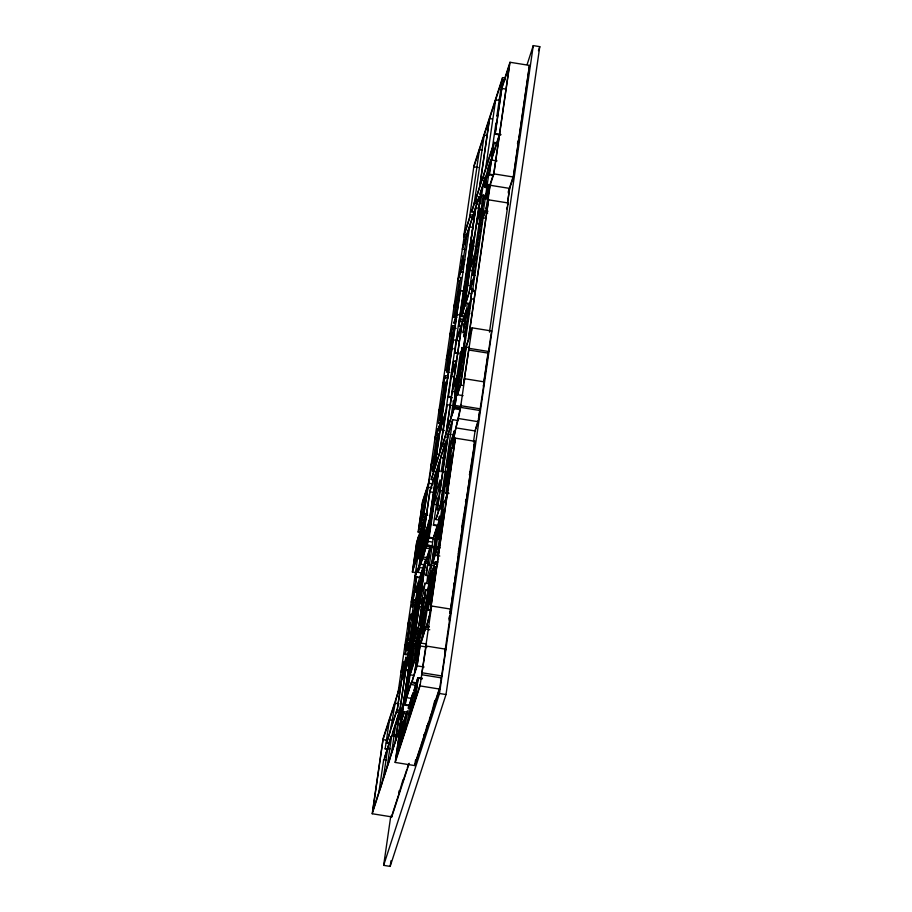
<?xml version="1.0" encoding="UTF-8"?>
<svg xmlns="http://www.w3.org/2000/svg" width="912" height="912" viewBox="0 0 912 912"><rect width="100%" height="100%" fill="white"/><g stroke="black" fill="none" stroke-linecap="round" stroke-linejoin="round"><path stroke-width="1.37" d="M409.18 763.298L391.761 816.89L372.221 813.743L383.131 738.321L398.099 692.288L418.471 552.205L421.298 543.518L419.041 559.09L425.459 515.519L421.572 541.648L418.619 550.723L422.142 526.418L424.604 517.799L422.222 525.13L418.175 553.071L415.598 560.994L419.372 534.922L421.652 526.874L419.463 533.634L415.405 561.667L412.828 569.578L416.613 543.415L418.711 535.948L416.704 542.127L412.372 572.029L416.556 572.702M389.264 720.514L383.051 739.621L372.677 811.292L378.89 792.186L383.701 759.628L386.494 760.084M394.702 703.768L389.447 719.933L385.115 749.162L385.309 748.592L388.09 749.037M389.276 743.611L386.483 743.155C393.642 724.276 392.696 703.494 400.847 684.844L397.153 710.425L399.935 710.87M387.463 748.866L384.34 758.488L391.202 736.337C384.659 754.178 386.335 773.946 379.073 791.616M428.252 483.873L422.621 501.178L418.118 532.323L420.455 524.081L423.248 524.537M423.761 523.921L420.968 523.465L425.368 493.78L427.876 486.05L423.841 513.923L426.634 514.368M420.968 523.465L423.499 514.653L427.682 515.326M394.531 736.144L391.738 735.699L387.133 766.81L383.234 778.814M423.841 513.923L431.239 468.358L434.032 468.814M473.328 215.278L470.535 214.822L464.425 234.692L428.195 484.99L429.153 482.026M395.124 734.981L392.331 734.525L392.605 732.655L399.182 712.386C392.844 729.771 394.417 749.014 387.326 766.228M386.483 743.155L396.777 710.448L399.57 710.893M408.029 654.953L405.236 654.508L407.413 639.449L404.586 648.136M420.74 577.444L416.556 576.772L414.299 591.671L411.529 600.176M434.773 439.516L437.885 428.891L440.678 429.335M442.525 385.947L445.523 375.698L448.316 376.143M452.534 336.551L449.741 336.106L452.797 325.664L455.59 326.108M397.153 710.425L403.001 670.696L401.12 683.008L398.282 691.752M405.236 654.508L409.944 622.679L407.687 637.579L404.86 646.266M416.556 576.772L412.042 607.244L414.025 593.541L411.266 602.045L414.059 602.49M457.676 281.284L460.708 271.936L463.057 255.736L460.799 270.647L457.949 279.414M434.101 480.008L431.308 479.552L434.42 468.939L437.84 445.261L435.092 453.72L432.47 471.128L435.263 471.572M432.47 471.128L437.885 433.747L438.068 433.166L435.366 451.85L438.113 443.392L441.613 419.201L438.786 427.91L441.579 428.366M438.786 427.91L441.887 417.331L445.637 391.453L442.901 399.844L439.88 420.056L445.295 382.641L445.478 382.06L443.175 397.974L445.9 389.584L449.662 363.649L446.926 372.062L449.719 372.506M409.613 650.689L406.82 650.245L410.172 638.913L414.139 611.496L411.312 620.194L414.105 620.639M422.279 573.044L418.095 572.371L429.951 490.451L437.179 468.232L429.814 518.233L432.778 509.113L439.63 461.746L437.589 468.027L437.863 466.157L440.086 459.295L428.207 541.409L426.964 545.205L432.55 546.106M446.926 372.062L449.924 361.79L453.013 340.461L450.448 348.338L453.241 348.783M456.205 328.377L453.412 327.921L447.815 365.883L447.997 365.302M408.656 657.78L405.874 657.335L403.07 676.647L406.022 667.573L409.898 640.783L406.82 650.245M427.329 557.654L423.145 556.981L425.129 549.811L427.42 533.987L425.893 538.707L423.806 552.364L425.972 537.419L427.694 532.118L429.324 520.9L426.337 534.922L427.865 524.332L429.586 519.031L436.483 471.436L429.86 491.796L422.883 540.018L424.137 536.153L420.443 556.844L423.635 540.132L421.561 554.462L418.551 569.92L421.196 556.947L419.668 567.538L418.095 572.371M484.01 135.728L479.427 149.819L469.418 218.264L464.083 234.68M424.924 564.938L420.728 564.254L425.334 532.483L427.09 527.079L425.243 533.782L423.179 548.101L424.559 543.86M445.227 414.299L440.188 429.814L434.602 468.358L439.652 452.842L475.585 208.335L466.705 269.747L469.235 252.966L471.424 246.206L468.403 267.125L465.918 275.812L468.13 268.994L465.838 284.84L463.706 291.407M474.593 211.39L469.566 226.871L440.45 427.945L445.501 412.429M474.593 212.336L471.8 211.892L472.074 210.022L474.206 203.456L484.204 135.147L489.402 119.119L479.598 186.846L475.38 200.891L478.173 201.335M405.749 669.431L395.295 741.707L391.465 753.472M425.585 647.771L426.155 646.027L445.694 649.173L439.584 689.062L414.721 765.578L395.181 762.432L400.231 727.548L398.476 732.952L402.899 706.184L398.635 719.317L395.477 741.125L397.735 734.171L400.528 734.616M411.586 618.325L414.413 609.626L418.198 583.418L415.256 592.492L415.53 590.623L419.224 579.234L406.114 667.675L409.408 657.518L421.72 572.485L419.896 578.083L420.17 576.213L422.176 570.034L424.969 570.49M420.728 564.254L422.484 558.851L424.023 548.26L423.829 548.842M372.221 813.743L397.735 734.171M471.8 211.892L474.833 201.529L477.626 201.974M422.176 570.034L409.328 658.806L402.614 679.087L405.874 657.335M423.145 556.981L426.314 546.185L433.291 547.303M430.886 545.672L426.702 544.988L431.102 515.28L432.505 510.982L426.964 545.205M451.52 405.43L447.336 404.757L439.835 452.261M452.523 397.746L448.339 397.062L453.674 360.981L456.456 361.426M458.907 353.662L454.723 352.99L456.73 339.127L466.83 308.039L469.623 308.495M461.347 326.69L458.554 326.245L465.063 282.059L464.869 282.629M462.601 247.289L479.074 196.559L475.779 207.754L469.509 251.096L474.833 234.68L481.114 191.338L480.043 194.621L480.316 192.751L486.085 174.99L484.682 184.691L484.489 185.273L485.629 177.441L483.212 184.874L480.339 203.969L480.533 203.387M416.795 641.729L414.002 641.284L425.516 561.746L430.282 547.075L433.075 547.519M431.308 479.552L442.457 444.212L445.238 444.657M458.554 326.245L460.571 318.995L463.364 319.451M495.49 100.388L489.596 118.537L479.792 186.276L482.368 178.353L485.15 178.809M429.461 583.84L425.015 583.19L423.647 592.686L419.132 606.594L414.458 638.833L418.916 625.119L422.792 598.329L422.986 597.759L425.779 598.204M428.857 575.928L426.064 575.472L429.826 549.526L425.437 563.035L420.5 597.098L425.015 583.19M433.28 538.513L429.096 537.841L440.895 456.251L446.185 440.006L441.146 471.857L441.34 471.276L444.133 471.721M409.317 705.865L405.133 705.193L409.089 677.844L406.273 686.531L401.291 720.936L404.312 711.622L407.105 712.078M445.706 444.269L442.913 443.813L446.105 432.983L456.559 360.719L451.417 376.553L454.21 376.998M464.231 316.874L461.438 316.43L465.872 285.764L463.433 293.276L466.226 293.721M471.618 245.624L466.021 284.259L468.973 275.185L474.571 236.55L471.618 245.624L474.411 246.08M407.254 711.44L407.447 710.858L403.925 734.491L401.474 742.026L404.814 718.975L406.832 711.702L403.07 723.284L402.808 725.154L404.62 719.557L401.28 742.607L398.692 750.576L402.899 721.54L402.705 722.122L398.51 751.146L395.637 759.981L401.018 722.806L404.312 711.622M405.133 705.193L413.524 647.919L409.363 675.974L408.177 679.645L412.851 650.712L410.902 656.697L410.628 658.567L411.506 655.865L407.983 680.215L406.535 684.661L410.4 657.997L410.206 658.578L399.935 727.411L411.289 651.35L403.172 704.315L398.909 717.448L405.84 669.545L408.633 669.989M461.438 316.43L466.066 285.182L468.7 277.054L464.47 306.329L462.498 313.409L465.291 313.853M412.292 698.558L406.706 697.669L414.31 645.844L414.128 646.426M475.38 200.891L482.368 178.353M485.822 177.772L483.029 177.327L485.686 168.116L495.683 99.807L502.079 80.108M527.113 64.547L533.269 45.6L539.779 46.649L446.002 694.545L390.165 866.4L383.644 865.351L390.781 816.058M456.695 377.579L452.238 391.294L446.287 432.402L450.745 418.699L453.458 400.676L453.264 401.257M466.83 308.039L463.125 332.914L466.374 310.49L461.974 324.011L452.512 389.424L456.969 375.71M474.183 256.717L469.794 270.237L464.653 305.748L465.28 303.821L469.475 304.494M480.92 210.193L476.531 223.714L470.068 268.367L474.457 254.847M462.498 313.409L465.28 303.821M422.986 597.759L419.11 624.538L420.489 620.297L423.271 620.741M430.282 547.075L426.064 575.472M437.589 525.928L433.405 525.255L437.475 497.884L437.281 498.465M436.848 504.678L434.055 504.233L438.581 490.325L440.108 479.792L435.583 493.688M470.068 303.536L465.884 302.864L469.087 291.965M391.761 816.89L392.171 814.097M406.706 697.669L411.266 682.621L416.852 683.521M420.489 620.297L414.002 641.284M416.043 682.78L411.848 682.096L414.766 672.11L417.799 651.1L410.126 674.8L414.31 675.473M428.663 589.984L425.87 589.54L425.687 590.121L421.093 619.465L425.95 604.496L437.464 524.97L433.291 537.818L429.256 565.714L429.438 565.132L432.231 565.577M438.683 519.977L435.89 519.521L440.165 505.339M425.87 589.54L422.176 615.087L426.041 603.208L430.703 570.969L426.668 583.384L428.047 573.887L432.083 561.473L437.008 527.41L433.211 539.106L435.993 539.562M452.215 422.119L448.294 434.18L437.19 510.139L448.1 434.762L447.097 437.851L447.37 435.982L452.671 419.668L458.257 420.569M465.884 302.864L469.007 293.254L483.212 195.088L486.005 195.544M473.237 289.252L470.444 288.796L471.515 281.443L471.698 280.862L470.9 286.357L473.602 278.035M475.243 275.356L472.462 274.911L483.953 196.171L480.624 219.233L483.326 210.911M487.909 187.906L485.116 187.462L487.806 168.857L490.884 159.383L473.522 279.323L470.444 288.796M485.116 187.462L487.726 170.156L490.428 161.834M452.671 419.668L440.086 506.627L435.89 519.521M416.032 693.12L413.25 692.664L409.819 716.342C414.641 703.973 413.752 690.247 417.878 677.707L422.062 678.391M411.848 682.096L417.126 665.885L420.01 645.947L426.987 647.064M420.01 645.947L417.206 664.586L414.949 671.54L417.981 650.53L420.432 643.006L420.706 641.136L418.266 648.649L422.165 621.688L424.502 614.483M442.913 443.813L454.586 406.855L458.782 407.527M399.217 790.59L398.612 794.751L402.99 779.76M460.252 408.53L454.678 407.641L461.016 365.712L458.098 374.707L452.523 413.204L454.586 406.855M505.351 78.044L502.558 77.6L496.858 116.212L497.04 115.63M435.377 563.798L432.584 563.354L435.138 554.462L451.93 439.208L454.29 430.897L450.049 444.976L451.736 439.789M454.678 407.641L472.142 289.628L470.147 302.67L467.138 311.938L464.915 327.294L465.097 326.713M488.547 199.215L485.754 198.77L487.726 185.09L487.92 184.52L490.713 184.965M493.415 175.435L489.231 174.762L493.825 142.967L494.019 142.386L496.812 142.831M500.688 135.056L495.102 134.155L501.908 87.164L509.99 62.267L529.541 65.413L513.388 177.019L509.683 188.408L507.494 203.49M463.102 395.637L457.516 394.748L471.504 298.851L474.286 299.296M475.277 291.783L472.484 291.327L483.303 216.577L485.184 210.775L487.977 211.231M487.92 184.52L486.21 196.319L493.928 172.585L499.183 136.276L491.465 160.01L489.231 174.762M494.019 142.386L491.739 158.141L499.445 134.406L509.534 64.718L501.828 88.453L495.102 134.155M438.113 562.123L435.332 561.667L432.961 569.977L423.556 634.228L421.469 640.669M390.165 866.4L390.974 860.768M486.016 218.31L483.223 217.865L485.184 210.775M422.427 678.323L418.232 677.65L414.903 700.701L420.124 684.627M457.516 394.748L460.651 385.092L466.157 347.084L471.607 330.292M435.332 561.667L430.76 575.711L421.002 643.12L425.836 627.205L428.629 627.661M431.011 610.481L428.218 610.025L433.781 572.314L433.599 572.884M440.211 547.884L437.418 547.439L432.584 563.354M509.99 62.267L493.837 173.873L490.143 185.273L487.555 203.091L488.615 199.831L508.166 202.977L489.47 332.139M429.301 626.738L426.508 626.293L429.62 615.657L434.853 579.519L432.573 586.553L429.951 603.949L435.263 567.196L435.457 566.614L432.835 584.683L435.127 577.649L439.367 548.374L437.019 555.602L439.812 556.046M437.019 555.602L439.63 546.505L443.243 521.584L440.895 528.812M448.727 493.711L445.934 493.255L451.531 455.293L451.349 455.875M455.635 427.831L475.175 430.977L478.184 421.697L484.249 381.877L464.698 378.731L460.799 405.715C458.998 419.075 453.937 431.684 453.104 445.273L455.419 438.148L474.958 441.294L450.254 611.986L451.166 609.17L431.627 606.024L430.715 608.84L455.419 438.148M488.615 199.831L468.506 338.819L472.074 327.841L491.614 330.988L483.919 382.117M395.181 762.432L420.044 685.915L431.627 606.024M472.074 327.841L464.174 380.361L464.698 378.731M441.203 677.844L421.663 674.709L426.155 646.027M414.721 765.578L415.53 759.992M424.046 734.342L423.647 737.056L426.223 729.144M426.805 725.849L426.406 728.563L428.777 721.278M434.842 700.359L431.992 711.371M507.505 202.703L509.489 188.989M473.476 441.955L475.255 429.689M449.171 618.803L449.57 616.022M449.969 613.24L454.393 582.665L453.64 585.014M454.666 580.796L458.907 551.521L458.12 553.926M466.659 497.941L461.882 526.475M466.933 496.071L470.535 471.151L469.361 474.764M449.08 620.092L449.627 616.352M518.996 137.552L529.074 67.864M478.469 419.007L479.894 409.192M483.85 381.854L488.194 351.827M444.874 651.966L451.166 609.17M383.644 865.351L439.493 693.496L533.269 45.6M502.558 77.6L473.989 165.517L463.627 237.131L464.231 235.273M479.245 150.389L473.909 166.816L478.093 167.489M499.605 97.937L500.015 96.706L499.343 99.807M495.797 123.553L495.98 122.972L492.195 149.135L483.029 177.327M469.612 217.683L470.535 214.822M474.4 202.874L474.833 201.529M485.879 167.546L492.275 147.847M466.67 235.775L462.327 249.147L465.12 249.603M469.372 227.453L466.864 235.193L463.011 261.071L463.205 260.501M483.029 185.455L481.297 190.768L476.805 221.844L479.689 209.179L479.507 209.76M483.018 195.67L483.212 195.088M478.709 215.95L481.194 208.324M464.732 259.578L461.757 269.758L464.459 261.448M485.754 198.77L489.949 185.843L485.891 209.258L488.159 202.27L468.221 340.016L463.387 354.916M459.101 281.386L459.283 280.805L453.868 317.524L454.062 316.943L456.855 317.387M460.583 277.852L460.777 277.271L455.088 315.848L455.27 315.278M528.686 68.035L529.541 65.413M483.052 212.781L480.35 221.103L472.462 274.911M454.222 305.11L456.821 297.118M453.959 306.979L456.559 298.988M457.927 296.936L460.435 289.207M457.653 298.805L460.161 291.088L456.958 313.238L454.267 321.537L453.994 323.407L456.684 315.13L453.287 338.58L450.722 346.469M538.456 50.707L539.779 46.649M450.015 334.237L452.797 325.664M451.611 333.097L451.805 332.515L446.207 370.477L446.39 369.896M453.218 328.502L453.412 327.921M446.606 357.778L449.206 349.775M446.333 359.636L448.932 351.644M517.435 143.378L518.723 139.422L513.467 175.731L508.326 191.554M459.021 323.794L460.571 318.995M472.484 291.327L472.667 290.746L475.46 291.202M442.799 384.077L445.523 375.698M471.31 299.432L471.504 298.851M454.723 352.99L454.906 352.408L457.699 352.864M443.882 386.563L444.064 385.981L438.547 423.43L438.729 422.849L441.522 423.293M453.481 361.562L453.674 360.981M508.235 192.865L509.067 190.289M438.923 410.879L441.511 402.887M441.248 404.757L438.649 412.748L441.442 413.193M451.679 374.684L456.832 358.849L461.791 324.592L456.65 340.415L459.431 340.871M507.46 205.143L508.166 202.977M506.57 208.905L507.323 206.579M460.298 352.659L460.492 352.078L454.438 393.152L454.632 392.57M435.047 437.646L437.885 428.891M448.339 397.062L448.533 396.492L451.326 396.937M436.438 438.182L436.631 437.6L433.702 457.79L430.863 466.556L433.656 467.001M447.142 405.338L447.336 404.757M463.114 356.786L465.872 348.293L460.731 383.804L457.972 392.297M469.178 347.062L463.718 382.801L464.242 381.182M431.125 464.687L433.793 456.502M431.045 468.939L431.239 468.358M425.174 494.361L422.541 502.466L418.574 529.883L420.455 524.081M440.952 448.818L442.457 444.212M450.927 418.118L452.341 413.786L462.053 347.404L458.371 372.837L461.29 363.842L466.534 327.602L463.57 336.722L466.807 325.732L469.874 304.54L467.047 313.226L469.84 313.671M445.147 444.224L440.815 457.55L443.608 457.995M421.424 521.026L423.499 514.653M460.879 404.426C458.588 419.178 453.503 433.28 452.557 448.339L454.871 441.226L451.269 466.135L448.921 473.362M451.657 448.385L451.839 447.815L446.264 485.651L446.447 485.07M449.08 458.143L446.983 464.596L449.65 446.23L446.527 467.035L448.807 460.013M412.372 572.029L418.015 554.656M430.92 515.85L429.541 520.102L425.323 549.241L426.314 546.185M426.269 532.027L426.451 531.445L421.196 561.815L422.575 557.563M447.29 471.253L449.194 465.394M447.017 473.123L448.921 467.263M414.869 577.125L417.821 568.051L414.595 578.995M445.489 482.984L443.392 489.425L446.014 471.356L440.439 509.09L443.118 491.294L445.216 484.853M448.647 475.232L450.995 468.004L447.393 492.925L444.771 502.022L447.119 494.794L443.517 519.715L441.169 526.942M426.702 544.988L426.884 544.418M429.096 537.841L429.278 537.259L433.462 537.932M433.405 525.255L433.599 524.674L437.783 525.346M445.934 493.255L446.128 492.674L448.909 493.13M443.87 502.17L444.053 501.589L438.524 539.14L438.706 538.559M483.257 385.947L483.782 384.328M443.506 510.082L443.688 509.5L438.182 546.835L438.364 546.254M439.516 524.936L441.419 519.065M439.06 527.375L436.962 533.828L439.538 516.044L433.941 554.006L436.7 535.697L438.786 529.245M439.253 526.805L441.157 520.934M408.2 623.227L411.209 613.947L407.926 625.085M475.688 428.355L478.276 420.409M435.332 553.88L437.418 547.439M408.428 640.121L408.245 640.703L414.299 599.583L414.105 600.164L416.898 600.609M430.681 577L432.778 570.559M473.807 444.851L474.958 441.294M473.647 446.743L474.411 444.361L470.022 471.698M401.326 670.673L404.29 661.542L401.063 672.532M429.142 596.368L431.045 590.509M428.868 598.238L430.772 592.378M416.704 639.175L414.515 645.924L417.172 636.724L412.965 665.008L410.4 672.931M428.218 610.025L428.412 609.444L431.205 609.9M391.476 726.75L396.777 710.448M421.903 633.213L421.709 633.794L424.969 612.032L420.991 624.275L420.717 626.145L421.971 622.269L418.072 649.23L415.815 656.195L419.896 627.992L417.764 634.558L417.491 636.428L419.429 630.443L415.598 656.902L413.159 664.426M465.485 501.554L466.271 499.149M431.171 608.475L426.508 626.293M423.749 633.658L425.836 627.205M383.519 760.209L383.701 759.628M391.556 736.28L391.738 735.699M392.331 734.525L395.534 724.675M407.174 695.218L411.266 682.621M461.996 527.136L462.783 524.731L458.394 552.056M417.878 677.707L413.843 691.171L415.598 685.756M413.25 692.664L409.625 716.923L406.866 725.416M410.012 702.947L408.245 708.407L412.361 694.705C408.154 707.427 409.055 721.358 404.107 733.909M418.232 677.65L414.709 701.282L412.452 708.236M449.981 613.856L450.71 611.621M445.136 650.917L445.694 649.173M392.639 813.173L398.43 795.332M402.773 781.96L406.672 769.945M407.311 768.018L408.622 763.96M415.587 761.862L418.049 754.292M418.243 753.711L420.398 747.076M421.013 745.172L423.464 737.637M429.358 719.488L431.399 713.207M434.443 703.847L439.664 687.773M502.295 79.469L505.077 79.914M501.828 88.453L506.012 89.125M495.683 99.807L499.867 100.48M489.596 118.537L492.389 118.982M495.296 133.574L500.882 134.474M484.204 135.147L486.985 135.592M493.825 142.967L498.02 143.64M479.427 149.819L482.22 150.263M491.465 160.01L497.051 160.911M493.837 173.873L513.388 177.019M489.413 174.181L493.597 174.865M482.095 180.223L484.888 180.679M490.143 185.273L509.683 188.408M487.726 185.09L490.519 185.546M483.212 184.874L486.005 185.318M485.298 186.88L488.091 187.325M474.559 203.399L477.352 203.843M475.779 207.754L478.572 208.21M484.91 212.644L487.703 213.1M470.273 216.691L473.054 217.147M476.531 223.714L479.324 224.158M469.566 226.871L472.359 227.316M464.425 234.692L467.206 235.148M469.794 270.237L472.587 270.682M460.708 271.936L463.501 272.392M466.066 285.182L468.859 285.627M469.007 293.254L471.8 293.71M465.017 305.691L469.201 306.364M456.866 314.549L459.671 314.982M461.62 315.848L464.413 316.304M460.309 320.864L463.091 321.32M461.974 324.011L464.767 324.455M452.523 327.533L455.316 327.978M453.207 339.88L456 340.324M466.157 347.084L468.939 347.54M469.099 348.35L488.638 351.496M468.574 349.98L488.114 353.115M445.25 377.568L448.043 378.013M460.651 385.092L463.444 385.537M452.238 391.294L455.031 391.738M460.799 405.715L480.339 408.861M455.362 405.498L460.948 406.399M460.275 407.333L479.815 410.48M454.313 408.724L459.899 409.625M458.645 418.551L478.184 421.697M440.188 429.814L444.372 430.487M437.623 430.749L440.416 431.205M448.294 434.18L451.087 434.636M451.93 439.208L454.723 439.652M442.183 446.082L444.976 446.527M435.092 453.72L437.885 454.176M436.916 470.102L439.709 470.546M436.666 470.866L439.459 471.31M429.073 483.314L433.257 483.987M427.819 487.179L432.003 487.852M438.581 490.325L441.374 490.781M429.86 491.796L434.055 492.48M424.034 513.342L426.827 513.787M423.225 516.523L426.018 516.967M420.193 525.95L424.924 526.874M428.207 541.409L432.391 542.081M426.041 548.055L430.236 548.728M418.471 552.205L421.264 552.649M422.484 558.851L426.679 559.523M435.058 563.536L437.851 563.992M425.437 563.035L428.218 563.491M419.668 567.538L423.852 568.222M432.961 569.977L435.754 570.433M416.362 577.342L419.155 577.798M418.391 582.836L421.184 583.281M425.687 590.121L428.48 590.566M422.792 598.329L425.585 598.785M419.132 606.594L421.914 607.039M425.573 629.075L429.757 629.759M420.432 643.006L426.588 644.02M405.418 653.927L408.211 654.371M417.126 665.885L424.103 667.003M422.279 672.817L441.818 675.963M419.44 678.46L422.233 678.904M410.993 684.49L416.579 685.391M420.044 685.915L439.584 689.062M439.493 693.496L446.002 694.545M405.327 704.611L409.511 705.284M394.896 703.186L399.08 703.859M397.336 709.844L400.129 710.288M396.503 712.318L399.296 712.762M404.039 713.492L406.832 713.948M398.635 719.317L401.428 719.762M389.447 719.933L392.24 720.377M395.717 724.094L398.51 724.538M397.472 736.041L400.265 736.486M383.051 739.621L387.247 740.293M387.657 748.285L390.45 748.729M422.986 567.697L422.712 569.567L425.095 562.225L411.494 652.103L412.748 648.238L425.551 559.774L422.986 567.697M463.148 290.951L460.355 290.495L463.148 290.962"/></g></svg>
